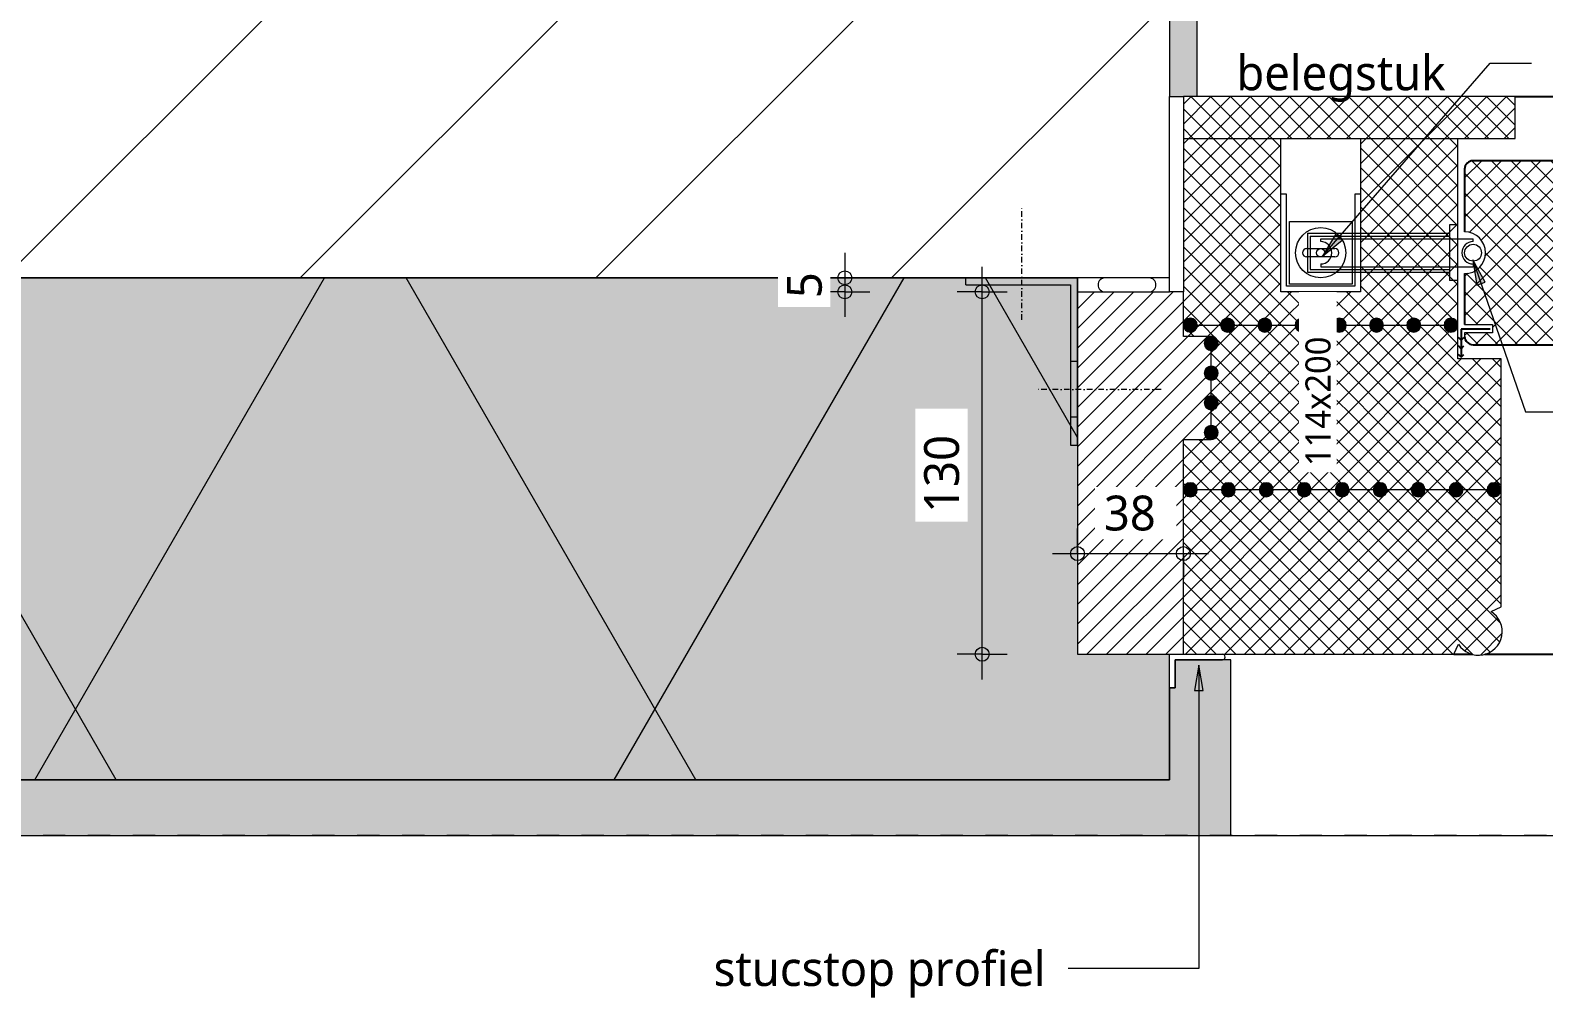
# Model space of a CAD drawing. Header units: millimetres. Extents: x -435 to 27166, y -19117 to 26500.
# Drawn here: x 2734 to 3277, y 3315 to 3662 of the extents above; entities that cross this region are included whole.
import ezdxf

# ---------------------------------------------------------------- set-up
doc = ezdxf.new("R2010")
doc.units = ezdxf.units.MM
doc.linetypes.add('MV_stramien', pattern=[16, 8, -4, 0, -4])
doc.linetypes.add('Streep-stip _ detail', pattern=[4, 2, -1, 0, -1])
for name, color, linetype, lineweight in [('A-ANNO-DIMS', 211, 'Continuous', 13), ('A-ANNO-DIMS-5', 211, 'Continuous', 13), ('A-DETL', 90, 'Continuous', 13), ('A-DETL-GENF', 92, 'Continuous', 18), ('G-ANNO-TEXT', 231, 'Continuous', 13)]:
    doc.layers.add(name, color=color, linetype=linetype, lineweight=lineweight)
doc.styles.add('Segoe UI_2', font='segoeui.ttf', dxfattribs={"height": 9})
doc.styles.add('Segoe UI_3', font='segoeui.ttf', dxfattribs={"height": 12.5})
doc.dimstyles.new('2_5_mm', dxfattribs={"dimscale": 304.8, "dimtxt": 13.092049, "dimasz": 0.016404, "dimexe": 0.029528, "dimexo": 0.0625, "dimgap": 0.014764, "dimtad": 1, "dimdec": 0, "dimzin": 0, "dimdsep": 46, "dimtxsty": 'Segoe UI_3', "dimblk1": 'DOTBLANK', "dimblk2": 'DOTBLANK', "dimsah": 1, "dimcen": 0.09, "dimdle": 0.029528, "dimazin": 0, "dimtfac": 1, "dimtdec": 4, "dimtix": 1, "dimtmove": 0, "dimatfit": 3, "dimfxl": 0.029528, "dimfxlon": 1, "dimtvp": 1, "dimtfill": 1, "dimtolj": 1, "dimtzin": 0, "dimarcsym": 2})
pattern_1 = [(0, (0, 0), (20.32, 5.08), [1.676, -13.564, 1.676, -13.564, -81.28]), (0, (0, 0), (20.32, 5.08), [-30.48, 1.676, -28.804, 1.676, -13.564, -35.56]), (0, (0, 0), (20.32, 5.08), [-76.2, 1.676, -8.484, 1.676, -23.724]), (120, (7.62, 2.54), (-14.559409, 15.057636), [1.676, -13.564, 1.676, -13.564, -81.28]), (120, (7.62, 2.54), (-14.559409, 15.057636), [-30.48, 1.676, -28.804, 1.676, -13.564, -35.56]), (120, (7.62, 2.54), (-14.559409, 15.057636), [-76.2, 1.676, -8.484, 1.676, -23.724]), (240, (10.16, 12.7), (-5.760591, -20.137636), [1.676, -13.564, 1.676, -13.564, -81.28]), (240, (10.16, 12.7), (-5.760591, -20.137636), [-30.48, 1.676, -28.804, 1.676, -13.564, -35.56]), (240, (10.16, 12.7), (-5.760591, -20.137636), [-76.2, 1.676, -8.484, 1.676, -23.724])]
pattern_2 = [(45, (0, 0), (-3.535534, 3.535534), []), (135, (0, 0), (-3.535534, -3.535534), [])]

# ---------------------------------------------------------------- blocks, each defined once
blk = doc.blocks.new('42 isolatie - Type 1-3762598-Details Appartement')
at = {"layer": 'A-DETL-GENF'}
blk.add_hatch(color=256, dxfattribs=at).paths.add_polyline_path([(213.48, 180.8), (0.28, 180.8), (0.28, 135.78), (33.28, 135.78), (33.28, 0.8), (517.28, 0.8), (517.28, 135.78), (550.28, 135.78), (550.28, 180.8), (450.68, 180.8)])
at = {"layer": 'A-DETL-GENF', "lineweight": 13}
h = blk.add_hatch(dxfattribs=at)
h.set_pattern_fill('FP_43', color=256, style=0, pattern_type=2)
h.set_pattern_definition([(60, (-2126.39, 181.76), (-155.885, 90), []), (120, (-2126.39, 181.76), (-155.885, -90), [])])
h.paths.add_polyline_path([(213.48, 180.8), (0.28, 180.8), (0.28, 135.78), (33.28, 135.78), (33.28, 0.8), (517.28, 0.8), (517.28, 135.78), (550.28, 135.78), (550.28, 180.8), (450.68, 180.8)])
at = {"layer": 'A-DETL-GENF'}
for p, q in [((550.28, 180.8), (0.28, 180.8)), ((0.28, 180.8), (0.28, 147.78)), ((550.28, 147.78), (550.28, 180.8)), ((0.28, 147.78), (0.28, 135.78)), ((0.28, 147.78), (0.28, 135.78)), ((550.28, 135.78), (550.28, 147.78)), ((550.28, 135.78), (550.28, 147.78)), ((33.28, 0.8), (517.28, 0.8))]:
    blk.add_line(p, q, dxfattribs=at)
blk = doc.blocks.new('Repeating Detail - 00 g lijmbolletje s e-V21-Details Appartement')
at = {"layer": 'A-DETL-GENF'}
for points in [[(-106.77, -1.25), (-106.52, -0.65), (-106.44, 0), (-106.52, 0.65), (-106.77, 1.25), (-107.17, 1.77), (-107.69, 2.17), (-108.29, 2.41), (-108.94, 2.5), (-109.58, 2.41), (-110.19, 2.17), (-110.7, 1.77), (-111.1, 1.25), (-111.35, 0.65), (-111.44, 0), (-111.35, -0.65), (-111.1, -1.25), (-110.7, -1.77), (-110.19, -2.17), (-109.58, -2.41), (-108.94, -2.5), (-108.29, -2.41), (-107.69, -2.17), (-107.17, -1.77)], [(-93.15, -1.25), (-92.9, -0.65), (-92.82, 0), (-92.9, 0.65), (-93.15, 1.25), (-93.55, 1.77), (-94.07, 2.17), (-94.67, 2.41), (-95.32, 2.5), (-95.97, 2.41), (-96.57, 2.17), (-97.09, 1.77), (-97.48, 1.25), (-97.73, 0.65), (-97.82, 0), (-97.73, -0.65), (-97.48, -1.25), (-97.09, -1.77), (-96.57, -2.17), (-95.97, -2.41), (-95.32, -2.5), (-94.67, -2.41), (-94.07, -2.17), (-93.55, -1.77)], [(-79.54, -1.25), (-79.29, -0.65), (-79.2, 0), (-79.29, 0.65), (-79.54, 1.25), (-79.93, 1.77), (-80.45, 2.17), (-81.06, 2.41), (-81.7, 2.5), (-82.35, 2.41), (-82.95, 2.17), (-83.47, 1.77), (-83.87, 1.25), (-84.12, 0.65), (-84.2, 0), (-84.12, -0.65), (-83.87, -1.25), (-83.47, -1.77), (-82.95, -2.17), (-82.35, -2.41), (-81.7, -2.5), (-81.06, -2.41), (-80.45, -2.17), (-79.93, -1.77)], [(-65.92, -1.25), (-65.67, -0.65), (-65.59, 0), (-65.67, 0.65), (-65.92, 1.25), (-66.32, 1.77), (-66.84, 2.17), (-67.44, 2.41), (-68.09, 2.5), (-68.73, 2.41), (-69.34, 2.17), (-69.85, 1.77), (-70.25, 1.25), (-70.5, 0.65), (-70.59, 0), (-70.5, -0.65), (-70.25, -1.25), (-69.85, -1.77), (-69.34, -2.17), (-68.59, -2.43), (-68.09, -2.5), (-67.44, -2.41), (-66.84, -2.17), (-66.32, -1.77)], [(-52.3, -1.25), (-52.05, -0.65), (-51.97, 0), (-52.05, 0.65), (-52.3, 1.25), (-52.7, 1.77), (-53.22, 2.17), (-53.82, 2.41), (-54.47, 2.5), (-55.12, 2.41), (-55.72, 2.17), (-56.24, 1.77), (-56.63, 1.25), (-56.88, 0.65), (-56.97, 0), (-56.88, -0.65), (-56.63, -1.25), (-56.24, -1.77), (-55.72, -2.17), (-55.12, -2.41), (-54.47, -2.5), (-53.82, -2.41), (-53.22, -2.17), (-52.7, -1.77)], [(-38.69, -1.25), (-38.44, -0.65), (-38.35, 0), (-38.44, 0.65), (-38.69, 1.25), (-39.08, 1.77), (-39.6, 2.17), (-40.2, 2.41), (-40.85, 2.5), (-41.5, 2.41), (-42.1, 2.17), (-42.62, 1.77), (-43.02, 1.25), (-43.27, 0.65), (-43.35, 0), (-43.27, -0.65), (-43.02, -1.25), (-42.62, -1.77), (-42.1, -2.17), (-41.5, -2.41), (-40.85, -2.5), (-40.2, -2.41), (-39.6, -2.17), (-39.08, -1.77)], [(-25.07, -1.25), (-24.82, -0.65), (-24.73, 0), (-24.82, 0.65), (-25.07, 1.25), (-25.47, 1.77), (-25.98, 2.17), (-26.59, 2.41), (-27.23, 2.5), (-27.88, 2.41), (-28.48, 2.17), (-29, 1.77), (-29.4, 1.25), (-29.65, 0.65), (-29.73, 0), (-29.65, -0.65), (-29.4, -1.25), (-29, -1.77), (-28.48, -2.17), (-27.88, -2.41), (-27.23, -2.5), (-26.59, -2.41), (-25.98, -2.17), (-25.47, -1.77)], [(-11.45, -1.25), (-11.2, -0.65), (-11.12, 0), (-11.2, 0.65), (-11.45, 1.25), (-11.85, 1.77), (-12.37, 2.17), (-12.97, 2.41), (-13.62, 2.5), (-14.26, 2.41), (-14.87, 2.17), (-15.38, 1.77), (-15.78, 1.25), (-16.03, 0.65), (-16.12, 0), (-16.03, -0.65), (-15.78, -1.25), (-15.38, -1.77), (-14.87, -2.17), (-14.26, -2.41), (-13.62, -2.5), (-12.97, -2.41), (-12.37, -2.17), (-11.85, -1.77)], [(2.17, -1.25), (2.41, -0.65), (2.5, 0), (2.41, 0.65), (2.17, 1.25), (1.77, 1.77), (1.25, 2.17), (0.65, 2.41), (0, 2.5), (-0.65, 2.41), (-1.25, 2.17), (-1.77, 1.77), (-2.17, 1.25), (-2.41, 0.65), (-2.5, 0), (-2.41, -0.65), (-2.17, -1.25), (-1.77, -1.77), (-1.25, -2.17), (-0.65, -2.41), (0, -2.5), (0.65, -2.41), (1.25, -2.17), (1.77, -1.77)]]:
    blk.add_hatch(color=256, dxfattribs=at).paths.add_polyline_path(points)
for centre, start, end in [((-108.94, 0), 0, 180), ((-108.94, 0), 180, 360), ((-95.32, 0), 0, 180), ((-95.32, 0), 180, 360), ((-81.7, 0), 0, 180), ((-81.7, 0), 180, 360), ((-68.09, 0), 0, 180), ((-68.09, 0), 180, 360), ((-54.47, 0), 0, 180), ((-54.47, 0), 180, 360), ((-40.85, 0), 0, 180), ((-40.85, 0), 180, 360), ((-27.23, 0), 360, 180), ((-27.23, 0), 180, 360), ((-13.62, 0), 360, 180), ((-13.62, 0), 180, 360), ((0, 0), 360, 180), ((0, 0), 180, 360)]:
    blk.add_arc(centre, 2.5, start, end, dxfattribs=at)
blk = doc.blocks.new('Repeating Detail - 00 g lijmbolletje s e-V22-Details Appartement')
at = {"layer": 'A-DETL-GENF'}
for points in [[(-91.33, -1.25), (-91.09, -0.65), (-91, 0), (-91.09, 0.65), (-91.33, 1.25), (-91.73, 1.77), (-92.32, 2.19), (-92.85, 2.41), (-93.5, 2.5), (-94.15, 2.41), (-94.75, 2.17), (-95.27, 1.77), (-95.67, 1.25), (-95.91, 0.65), (-96, 0), (-95.91, -0.65), (-95.67, -1.25), (-95.27, -1.77), (-94.75, -2.17), (-94.15, -2.41), (-93.5, -2.5), (-92.85, -2.41), (-92.25, -2.17), (-91.73, -1.77)], [(-77.98, -1.25), (-77.73, -0.65), (-77.64, 0), (-77.73, 0.65), (-77.98, 1.25), (-78.38, 1.77), (-78.89, 2.17), (-79.5, 2.41), (-80.14, 2.5), (-80.79, 2.41), (-81.39, 2.17), (-81.91, 1.77), (-82.31, 1.25), (-82.56, 0.65), (-82.64, 0), (-82.56, -0.65), (-82.31, -1.25), (-81.91, -1.77), (-81.39, -2.17), (-80.79, -2.41), (-80.14, -2.5), (-79.5, -2.41), (-78.89, -2.17), (-78.38, -1.77)], [(-64.62, -1.25), (-64.37, -0.65), (-64.29, 0), (-64.37, 0.65), (-64.62, 1.25), (-65.02, 1.77), (-65.54, 2.17), (-66.14, 2.41), (-66.79, 2.5), (-67.43, 2.41), (-68.04, 2.17), (-68.55, 1.77), (-68.95, 1.25), (-69.2, 0.65), (-69.29, 0), (-69.2, -0.65), (-68.95, -1.25), (-68.55, -1.77), (-68.04, -2.17), (-67.43, -2.41), (-66.79, -2.5), (-66.14, -2.41), (-65.54, -2.17), (-65.02, -1.77)], [(-51.26, -1.25), (-51.01, -0.65), (-50.93, 0), (-51.01, 0.65), (-51.26, 1.25), (-51.66, 1.77), (-52.18, 2.17), (-52.78, 2.41), (-53.43, 2.5), (-54.08, 2.41), (-54.68, 2.17), (-55.2, 1.77), (-55.59, 1.25), (-55.84, 0.65), (-55.93, 0), (-55.84, -0.65), (-55.59, -1.25), (-55.2, -1.77), (-54.68, -2.17), (-54.08, -2.41), (-53.43, -2.5), (-52.78, -2.41), (-52.18, -2.17), (-51.66, -1.77)], [(-37.91, -1.25), (-37.66, -0.65), (-37.57, 0), (-37.66, 0.65), (-37.91, 1.25), (-38.3, 1.77), (-38.82, 2.17), (-39.42, 2.41), (-40.07, 2.5), (-40.72, 2.41), (-41.32, 2.17), (-41.84, 1.77), (-42.24, 1.25), (-42.49, 0.65), (-42.57, 0), (-42.49, -0.65), (-42.24, -1.25), (-41.84, -1.77), (-41.32, -2.17), (-40.72, -2.41), (-40.07, -2.5), (-39.42, -2.41), (-38.82, -2.17), (-38.3, -1.77)], [(-24.55, -1.25), (-24.3, -0.65), (-24.21, 0), (-24.3, 0.65), (-24.55, 1.25), (-24.95, 1.77), (-25.46, 2.17), (-26.07, 2.41), (-26.71, 2.5), (-27.36, 2.41), (-27.96, 2.17), (-28.48, 1.77), (-28.88, 1.25), (-29.13, 0.65), (-29.21, 0), (-29.13, -0.65), (-28.88, -1.25), (-28.48, -1.77), (-27.96, -2.17), (-27.36, -2.41), (-26.71, -2.5), (-26.07, -2.41), (-25.46, -2.17), (-24.95, -1.77)], [(-11.19, -1.25), (-10.94, -0.65), (-10.86, 0), (-10.94, 0.65), (-11.19, 1.25), (-11.59, 1.77), (-12.11, 2.17), (-12.71, 2.41), (-13.36, 2.5), (-14, 2.41), (-14.61, 2.17), (-15.12, 1.77), (-15.52, 1.25), (-15.77, 0.65), (-15.86, 0), (-15.77, -0.65), (-15.52, -1.25), (-15.12, -1.77), (-14.61, -2.17), (-14, -2.41), (-13.36, -2.5), (-12.71, -2.41), (-12.11, -2.17), (-11.59, -1.77)], [(2.17, -1.25), (2.41, -0.65), (2.5, 0), (2.41, 0.65), (2.17, 1.25), (1.77, 1.77), (1.25, 2.17), (0.65, 2.41), (0, 2.5), (-0.65, 2.41), (-1.25, 2.17), (-1.77, 1.77), (-2.17, 1.25), (-2.41, 0.65), (-2.5, 0), (-2.41, -0.65), (-2.17, -1.25), (-1.77, -1.77), (-1.25, -2.17), (-0.65, -2.41), (0, -2.5), (0.65, -2.41), (1.25, -2.17), (1.77, -1.77)]]:
    blk.add_hatch(color=256, dxfattribs=at).paths.add_polyline_path(points)
for centre, start, end in [((-93.5, 0), 0, 180), ((-80.14, 0), 0, 180), ((-66.79, 0), 0, 180), ((-53.43, 0), 0, 180), ((-40.07, 0), 0, 180), ((-26.71, 0), 360, 180), ((-13.36, 0), 360, 180), ((0, 0), 360, 180), ((0, 0), 180, 360), ((-93.5, 0), 180, 360), ((-80.14, 0), 180, 360), ((-66.79, 0), 180, 360), ((-53.43, 0), 180, 360), ((-40.07, 0), 180, 360), ((-26.71, 0), 180, 360), ((-13.36, 0), 180, 360)]:
    blk.add_arc(centre, 2.5, start, end, dxfattribs=at)
blk = doc.blocks.new('Repeating Detail - 00 g lijmbolletje s e-V23-Details Appartement')
at = {"layer": 'A-DETL-GENF'}
for points in [[(-30.75, 2.17), (-31.35, 2.41), (-32, 2.5), (-32.65, 2.41), (-33.25, 2.17), (-33.77, 1.77), (-34.17, 1.25), (-34.41, 0.65), (-34.5, 0), (-34.41, -0.65), (-34.17, -1.25), (-33.77, -1.77), (-33.25, -2.17), (-32.65, -2.41), (-32, -2.5), (-31.35, -2.41), (-30.75, -2.17), (-30.23, -1.77), (-29.83, -1.25), (-29.59, -0.65), (-29.5, 0), (-29.59, 0.65), (-29.83, 1.25), (-30.23, 1.77)], [(-20.08, 2.17), (-20.69, 2.41), (-21.33, 2.5), (-21.98, 2.41), (-22.58, 2.17), (-23.1, 1.77), (-23.5, 1.25), (-23.75, 0.65), (-23.83, 0), (-23.75, -0.65), (-23.5, -1.25), (-23.1, -1.77), (-22.58, -2.17), (-21.98, -2.41), (-21.33, -2.5), (-20.69, -2.41), (-20.08, -2.17), (-19.57, -1.77), (-19.17, -1.25), (-18.92, -0.65), (-18.83, 0), (-18.92, 0.65), (-19.17, 1.25), (-19.57, 1.77)], [(-9.42, 2.17), (-10.02, 2.41), (-10.67, 2.5), (-11.31, 2.41), (-11.92, 2.17), (-12.43, 1.77), (-12.83, 1.25), (-13.08, 0.65), (-13.17, 0), (-13.08, -0.65), (-12.83, -1.25), (-12.43, -1.77), (-11.92, -2.17), (-11.31, -2.41), (-10.67, -2.5), (-10.02, -2.41), (-9.42, -2.17), (-8.9, -1.77), (-8.5, -1.25), (-8.25, -0.65), (-8.17, 0), (-8.25, 0.65), (-8.5, 1.25), (-8.9, 1.77)], [(1.25, 2.17), (0.65, 2.41), (0, 2.5), (-0.65, 2.41), (-1.25, 2.17), (-1.77, 1.77), (-2.17, 1.25), (-2.41, 0.65), (-2.5, 0), (-2.41, -0.65), (-2.17, -1.25), (-1.77, -1.77), (-1.25, -2.17), (-0.65, -2.41), (0, -2.5), (0.65, -2.41), (1.25, -2.17), (1.77, -1.77), (2.17, -1.25), (2.41, -0.65), (2.5, 0), (2.41, 0.65), (2.17, 1.25), (1.77, 1.77)]]:
    blk.add_hatch(color=256, dxfattribs=at).paths.add_polyline_path(points)
for centre, start, end in [((-32, 0), 360, 180), ((-21.33, 0), 360, 180), ((-10.67, 0), 360, 180), ((0, 0), 360, 180), ((0, 0), 180, 360), ((-32, 0), 180, 360), ((-21.33, 0), 180, 360), ((-10.67, 0), 180, 360)]:
    blk.add_arc(centre, 2.5, start, end, dxfattribs=at)
blk = doc.blocks.new('30_L-anker - 60x40-3126459-Details Appartement')
at = {"layer": 'A-DETL-GENF'}
for p, q in [((2.5, 60), (0, 60)), ((0, 60), (0, 0)), ((2.5, 2.5), (2.5, 60)), ((0, 50), (2.5, 50)), ((0, 30), (2.5, 30)), ((40, 0), (0, 0)), ((40, 2.5), (2.5, 2.5)), ((40, 2.5), (40, 0))]:
    blk.add_line(p, q, dxfattribs=at)
at = {"layer": 'A-DETL-GENF', "linetype": 'Streep-stip _ detail', "lineweight": 13}
for p, q in [((-30, 40), (15, 40)), ((20, 15), (20, -25))]:
    blk.add_line(p, q, dxfattribs=at)
blk = doc.blocks.new('DIMBLOCK234-Details Appartement')
at = {"layer": 'A-ANNO-DIMS-5'}
for p, q in [((3075.25, 3429.1), (3075.25, 3577.08)), ((3075.25, 3568.08), (3066.25, 3568.08)), ((3075.25, 3568.08), (3084.25, 3568.08)), ((3075.25, 3438.1), (3066.25, 3438.1)), ((3075.25, 3438.1), (3084.25, 3438.1))]:
    blk.add_line(p, q, dxfattribs=at)
for centre in [(3075.25, 3568.08), (3075.25, 3438.1)]:
    blk.add_circle(centre, 2.5, dxfattribs=at)
at = {"layer": 'A-ANNO-DIMS-5', "color": 0, "insert": (3054.44, 3488.81), "char_height": 12.5, "width": 34.2774, "attachment_point": 1, "rotation": 90, "line_spacing_factor": 1.142579, "style": 'Segoe UI_3', "bg_fill": 3, "box_fill_scale": 1.25, "bg_fill_color": 9, "bg_fill_true_color": 13158600, "bg_fill_transparency": 0}
blk.add_mtext('130', dxfattribs=at)
blk = doc.blocks.new('_DotBlank')
at = {"color": 0, "linetype": 'ByBlock', "lineweight": -2}
blk.add_line((-0.5, 0), (-1, 0), dxfattribs=at)
blk.add_circle((0, 0), 0.5, dxfattribs=at)
blk = doc.blocks.new('DIMBLOCK235-Details Appartement')
at = {"layer": 'A-ANNO-DIMS-5'}
for p, q in [((3109.43, 3474.19), (3109.43, 3483.19)), ((3147.43, 3474.19), (3147.43, 3483.19)), ((3100.43, 3474.19), (3156.43, 3474.19)), ((3109.43, 3474.19), (3109.43, 3465.19)), ((3147.43, 3474.19), (3147.43, 3465.19))]:
    blk.add_line(p, q, dxfattribs=at)
for centre in [(3109.43, 3474.19), (3147.43, 3474.19)]:
    blk.add_circle(centre, 2.5, dxfattribs=at)
at = {"layer": 'A-ANNO-DIMS-5', "color": 0, "insert": (3118.91, 3495), "char_height": 12.5, "width": 22.8516, "attachment_point": 1, "line_spacing_factor": 1.142579, "style": 'Segoe UI_3', "bg_fill": 3, "box_fill_scale": 1.25, "bg_fill_color": 9, "bg_fill_true_color": 13158600, "bg_fill_transparency": 0}
blk.add_mtext('38', dxfattribs=at)
blk = doc.blocks.new('DIMBLOCK241-Details Appartement')
at = {"layer": 'A-ANNO-DIMS-5'}
for p, q in [((3025.99, 3582.08), (3025.99, 3559.08)), ((3025.99, 3573.08), (3016.99, 3573.08)), ((3025.99, 3573.08), (3034.99, 3573.08)), ((3025.99, 3568.08), (3016.99, 3568.08)), ((3025.99, 3568.08), (3034.99, 3568.08))]:
    blk.add_line(p, q, dxfattribs=at)
for centre in [(3025.99, 3573.08), (3025.99, 3568.08)]:
    blk.add_circle(centre, 2.5, dxfattribs=at)
at = {"layer": 'A-ANNO-DIMS-5', "color": 0, "insert": (3005.19, 3565.82), "char_height": 12.5, "width": 11.4258, "attachment_point": 1, "rotation": 90, "line_spacing_factor": 1.142579, "style": 'Segoe UI_3', "bg_fill": 3, "box_fill_scale": 1.25, "bg_fill_color": 9, "bg_fill_true_color": 13158600, "bg_fill_transparency": 0}
blk.add_mtext('5', dxfattribs=at)

msp = doc.modelspace()

# ---------------------------------------------------------------- hatches: boundary and pattern name
at = {"layer": 'A-DETL-GENF', "lineweight": 13}
h = msp.add_hatch(dxfattribs=at)
h.set_pattern_fill('FP_17', color=254, style=0, pattern_type=2)
h.set_pattern_definition(pattern_1)
h.paths.add_polyline_path([(3142.43, 3638.1), (3152.43, 3638.1), (3152.43, 3703.08), (2752.43, 3703.08), (2752.43, 4069.21), (2742.43, 4069.21), (2742.43, 3693.08), (3142.43, 3693.08)])
h = msp.add_hatch(dxfattribs=at)
h.set_pattern_fill('FP_9', color=57, style=0, pattern_type=2)
h.set_pattern_definition([(45, (0, 0), (-53.033, 53.033), [])])
h.paths.add_polyline_path([(3109.43, 3573.08), (3142.43, 3573.08), (3142.43, 3693.08), (2592.43, 3693.08), (2592.43, 3573.08), (3047.83, 3573.08)])
h = msp.add_hatch(dxfattribs=at)
h.set_pattern_fill('FP_20', color=250, style=0, pattern_type=2)
h.set_pattern_definition(pattern_2)
h.paths.add_polyline_path([(3147.43, 3623.1), (3266.43, 3623.1), (3266.43, 3638.1), (3147.43, 3638.1)])
h = msp.add_hatch(dxfattribs=at)
h.set_pattern_fill('FP_20', color=250, style=0, pattern_type=2)
h.set_pattern_definition(pattern_2)
h.paths.add_polyline_path([(3227.58, 3556.1), (3227.66, 3556.75), (3227.91, 3557.35), (3228.31, 3557.87), (3228.83, 3558.26), (3229.43, 3558.51), (3230.08, 3558.6), (3230.72, 3558.51), (3231.33, 3558.26), (3231.84, 3557.87), (3232.24, 3557.35), (3232.49, 3556.75), (3232.58, 3556.1), (3240.93, 3556.1), (3241.02, 3556.75), (3241.27, 3557.35), (3241.67, 3557.87), (3242.18, 3558.26), (3242.79, 3558.51), (3243.43, 3558.6), (3244.08, 3558.51), (3244.68, 3558.26), (3245.2, 3557.87), (3245.6, 3557.35), (3245.85, 3556.75), (3245.93, 3556.54), (3245.93, 3623.1), (3210.93, 3623.1), (3210.93, 3568.1), (3182.43, 3568.1), (3182.43, 3623.1), (3147.43, 3623.1), (3147.43, 3556.1), (3147.52, 3556.75), (3147.77, 3557.35), (3148.17, 3557.87), (3148.68, 3558.26), (3149.29, 3558.51), (3149.93, 3558.6), (3150.58, 3558.51), (3151.18, 3558.26), (3151.7, 3557.87), (3152.1, 3557.35), (3152.35, 3556.75), (3152.43, 3556.1), (3160.79, 3556.1), (3160.88, 3556.75), (3161.13, 3557.35), (3161.52, 3557.87), (3162.04, 3558.26), (3162.64, 3558.51), (3163.29, 3558.6), (3163.94, 3558.51), (3164.54, 3558.26), (3165.06, 3557.87), (3165.46, 3557.35), (3165.71, 3556.75), (3165.79, 3556.1), (3174.15, 3556.1), (3174.23, 3556.75), (3174.48, 3557.35), (3174.88, 3557.87), (3175.4, 3558.26), (3176, 3558.51), (3176.65, 3558.6), (3177.3, 3558.51), (3177.9, 3558.26), (3178.42, 3557.87), (3178.81, 3557.35), (3179.06, 3556.75), (3179.15, 3556.1), (3187.51, 3556.1), (3187.59, 3556.75), (3187.84, 3557.35), (3188.24, 3557.87), (3188.76, 3558.26), (3189.36, 3558.51), (3190.01, 3558.6), (3190.65, 3558.51), (3191.26, 3558.26), (3191.77, 3557.87), (3192.17, 3557.35), (3192.42, 3556.75), (3192.51, 3556.1), (3200.86, 3556.1), (3200.95, 3556.75), (3201.2, 3557.35), (3201.6, 3557.87), (3202.11, 3558.26), (3202.72, 3558.51), (3203.36, 3558.6), (3204.01, 3558.51), (3204.61, 3558.26), (3205.13, 3557.87), (3205.53, 3557.35), (3205.78, 3556.75), (3205.86, 3556.1), (3214.22, 3556.1), (3214.31, 3556.75), (3214.55, 3557.35), (3214.95, 3557.87), (3215.47, 3558.26), (3216.07, 3558.51), (3216.72, 3558.6), (3217.37, 3558.51), (3217.97, 3558.26), (3218.49, 3557.87), (3218.88, 3557.35), (3219.13, 3556.75), (3219.22, 3556.1)])
h = msp.add_hatch(dxfattribs=at)
h.set_pattern_fill('FP_20', color=250, style=0, pattern_type=2)
h.set_pattern_definition(pattern_2)
h.paths.add_polyline_path([(3326.81, 3549.1), (3327.93, 3549.23), (3328.99, 3549.6), (3329.94, 3550.2), (3330.73, 3551), (3331.33, 3551.95), (3331.69, 3553.02), (3333.34, 3560.65), (3333.27, 3561.03), (3333.12, 3561.38), (3332.88, 3561.68), (3332.57, 3561.91), (3332.22, 3562.05), (3331.84, 3562.1), (3316.71, 3562.1), (3316.7, 3612.14), (3316.6, 3612.88), (3316.31, 3613.6), (3315.83, 3614.22), (3315.21, 3614.7), (3314.48, 3615), (3313.71, 3615.1), (3251.33, 3615.1), (3250.56, 3615), (3249.83, 3614.7), (3249.21, 3614.22), (3248.74, 3613.6), (3248.44, 3612.88), (3248.33, 3612.1), (3248.33, 3589.6), (3250.28, 3589.34), (3252.08, 3588.59), (3253.64, 3587.4), (3254.83, 3585.85), (3255.58, 3584.04), (3255.83, 3582.1), (3255.58, 3580.16), (3254.83, 3578.35), (3253.64, 3576.8), (3252.08, 3575.6), (3250.28, 3574.85), (3248.33, 3574.6), (3248.33, 3556.37), (3258.33, 3556.37), (3258.33, 3553.37), (3248.33, 3553.37), (3248.33, 3552.1), (3248.44, 3551.32), (3248.74, 3550.6), (3249.21, 3549.98), (3249.83, 3549.5), (3250.56, 3549.2), (3251.33, 3549.1), (3285.02, 3549.1)])
h = msp.add_hatch(dxfattribs=at)
h.set_pattern_fill('FP_33', color=250, style=0, pattern_type=2)
h.set_pattern_definition([(45, (0, 0), (-3.535534, 3.535534), [])])
h.paths.add_polyline_path([(3109.43, 3438.1), (3147.43, 3438.1), (3147.43, 3515.1), (3157.43, 3515.1), (3156.79, 3515.18), (3156.18, 3515.43), (3155.67, 3515.83), (3155.27, 3516.35), (3155.02, 3516.95), (3154.93, 3517.6), (3155.02, 3518.25), (3155.27, 3518.85), (3155.67, 3519.37), (3156.18, 3519.76), (3156.79, 3520.01), (3157.43, 3520.1), (3157.43, 3525.77), (3156.79, 3525.85), (3156.18, 3526.1), (3155.67, 3526.5), (3155.27, 3527.02), (3155.02, 3527.62), (3154.93, 3528.27), (3155.02, 3528.91), (3155.27, 3529.52), (3155.67, 3530.03), (3156.18, 3530.43), (3156.79, 3530.68), (3157.43, 3530.77), (3157.43, 3536.43), (3156.79, 3536.52), (3156.04, 3536.88), (3155.67, 3537.16), (3155.27, 3537.68), (3155.02, 3538.29), (3154.93, 3538.93), (3155.02, 3539.58), (3155.27, 3540.18), (3155.67, 3540.7), (3156.18, 3541.1), (3156.79, 3541.35), (3157.43, 3541.43), (3157.43, 3547.1), (3156.79, 3547.18), (3156.18, 3547.43), (3155.67, 3547.83), (3155.27, 3548.35), (3155.02, 3548.95), (3154.93, 3549.6), (3155.02, 3550.25), (3155.27, 3550.85), (3155.67, 3551.37), (3156.18, 3551.76), (3156.79, 3552.01), (3157.43, 3552.1), (3147.43, 3552.1), (3147.43, 3568.08), (3109.43, 3568.08), (3109.43, 3536.88)])
h = msp.add_hatch(dxfattribs=at)
h.set_pattern_fill('FP_20', color=250, style=0, pattern_type=2)
h.set_pattern_definition(pattern_2)
h.paths.add_polyline_path([(3147.43, 3497.1), (3147.52, 3497.75), (3147.77, 3498.35), (3148.17, 3498.87), (3148.68, 3499.26), (3149.29, 3499.51), (3149.93, 3499.6), (3150.58, 3499.51), (3151.18, 3499.26), (3151.7, 3498.87), (3152.1, 3498.35), (3152.35, 3497.75), (3152.43, 3497.1), (3161.05, 3497.1), (3161.14, 3497.75), (3161.39, 3498.35), (3161.78, 3498.87), (3162.3, 3499.26), (3162.9, 3499.51), (3163.55, 3499.6), (3164.2, 3499.51), (3164.8, 3499.26), (3165.32, 3498.87), (3165.72, 3498.35), (3165.97, 3497.75), (3166.05, 3497.1), (3174.67, 3497.1), (3174.75, 3497.75), (3175, 3498.35), (3175.4, 3498.87), (3175.92, 3499.26), (3176.52, 3499.51), (3177.17, 3499.6), (3177.82, 3499.51), (3178.42, 3499.26), (3178.94, 3498.87), (3179.33, 3498.35), (3179.58, 3497.75), (3179.67, 3497.1), (3188.29, 3497.1), (3188.37, 3497.75), (3188.62, 3498.35), (3189.02, 3498.87), (3189.54, 3499.26), (3190.14, 3499.51), (3190.79, 3499.6), (3191.43, 3499.51), (3192.04, 3499.26), (3192.55, 3498.87), (3192.95, 3498.35), (3193.2, 3497.75), (3193.29, 3497.1), (3201.9, 3497.1), (3201.99, 3497.75), (3202.24, 3498.35), (3202.63, 3498.87), (3203.15, 3499.26), (3203.76, 3499.51), (3204.4, 3499.6), (3205.05, 3499.51), (3205.65, 3499.26), (3206.17, 3498.87), (3206.57, 3498.35), (3206.82, 3497.75), (3206.9, 3497.1), (3215.52, 3497.1), (3215.6, 3497.75), (3215.85, 3498.35), (3216.25, 3498.87), (3216.77, 3499.26), (3217.37, 3499.51), (3218.02, 3499.6), (3218.67, 3499.51), (3219.27, 3499.26), (3219.79, 3498.87), (3220.18, 3498.35), (3220.43, 3497.75), (3220.52, 3497.1), (3229.14, 3497.1), (3229.22, 3497.75), (3229.47, 3498.35), (3229.87, 3498.87), (3230.39, 3499.26), (3230.99, 3499.51), (3231.64, 3499.6), (3232.28, 3499.51), (3232.89, 3499.26), (3233.4, 3498.87), (3233.8, 3498.35), (3234.05, 3497.75), (3234.14, 3497.1), (3242.75, 3497.1), (3242.84, 3497.75), (3243.09, 3498.35), (3243.49, 3498.87), (3244, 3499.26), (3244.61, 3499.51), (3245.25, 3499.6), (3245.9, 3499.51), (3246.5, 3499.26), (3247.02, 3498.87), (3247.42, 3498.35), (3247.67, 3497.75), (3247.75, 3497.1), (3256.37, 3497.1), (3256.53, 3497.94), (3256.71, 3498.35), (3257.1, 3498.87), (3257.81, 3499.34), (3258.22, 3499.51), (3258.87, 3499.6), (3259.52, 3499.51), (3260.12, 3499.26), (3260.64, 3498.87), (3261.04, 3498.35), (3261.29, 3497.75), (3261.37, 3497.54), (3261.37, 3544.1), (3245.93, 3544.1), (3245.93, 3556.1), (3245.85, 3555.45), (3245.6, 3554.85), (3245.2, 3554.33), (3244.68, 3553.93), (3244.08, 3553.68), (3243.43, 3553.6), (3242.79, 3553.68), (3242.18, 3553.93), (3241.67, 3554.33), (3241.27, 3554.85), (3241.02, 3555.45), (3240.93, 3556.1), (3232.58, 3556.1), (3232.49, 3555.45), (3232.24, 3554.85), (3231.84, 3554.33), (3231.33, 3553.93), (3230.72, 3553.68), (3230.08, 3553.6), (3229.43, 3553.68), (3228.83, 3553.93), (3228.31, 3554.33), (3227.91, 3554.85), (3227.66, 3555.45), (3227.58, 3556.1), (3219.22, 3556.1), (3219.13, 3555.45), (3218.88, 3554.85), (3218.49, 3554.33), (3217.97, 3553.93), (3217.37, 3553.68), (3216.72, 3553.6), (3216.07, 3553.68), (3215.47, 3553.93), (3214.95, 3554.33), (3214.55, 3554.85), (3214.31, 3555.45), (3214.22, 3556.1), (3205.86, 3556.1), (3205.78, 3555.45), (3205.53, 3554.85), (3205.02, 3554.25), (3204.61, 3553.93), (3204.01, 3553.68), (3203.36, 3553.6), (3202.72, 3553.68), (3202.11, 3553.93), (3201.6, 3554.33), (3201.2, 3554.85), (3200.95, 3555.45), (3200.86, 3556.1), (3192.51, 3556.1), (3192.42, 3555.45), (3192.17, 3554.85), (3191.77, 3554.33), (3191.26, 3553.93), (3190.65, 3553.68), (3190.01, 3553.6), (3189.36, 3553.68), (3188.76, 3553.93), (3188.24, 3554.33), (3187.84, 3554.85), (3187.59, 3555.45), (3187.51, 3556.1), (3179.15, 3556.1), (3179.06, 3555.45), (3178.81, 3554.85), (3178.42, 3554.33), (3177.9, 3553.93), (3177.3, 3553.68), (3176.65, 3553.6), (3176, 3553.68), (3175.4, 3553.93), (3174.88, 3554.33), (3174.48, 3554.85), (3174.23, 3555.45), (3174.15, 3556.1), (3165.79, 3556.1), (3165.71, 3555.45), (3165.46, 3554.85), (3165.06, 3554.33), (3164.54, 3553.93), (3163.94, 3553.68), (3163.29, 3553.6), (3162.64, 3553.68), (3162.04, 3553.93), (3161.52, 3554.33), (3161.13, 3554.85), (3160.88, 3555.45), (3160.79, 3556.1), (3152.43, 3556.1), (3152.35, 3555.45), (3152.1, 3554.85), (3151.7, 3554.33), (3151.18, 3553.93), (3150.58, 3553.68), (3149.93, 3553.6), (3149.29, 3553.68), (3148.68, 3553.93), (3148.17, 3554.33), (3147.77, 3554.85), (3147.52, 3555.45), (3147.43, 3556.1), (3147.43, 3552.1), (3157.43, 3552.1), (3158.08, 3552.01), (3158.68, 3551.76), (3159.2, 3551.37), (3159.6, 3550.85), (3159.85, 3550.25), (3159.93, 3549.6), (3159.85, 3548.95), (3159.6, 3548.35), (3159.2, 3547.83), (3158.68, 3547.43), (3158.08, 3547.18), (3157.43, 3547.1), (3157.43, 3541.43), (3158.08, 3541.35), (3158.68, 3541.1), (3159.2, 3540.7), (3159.6, 3540.18), (3159.85, 3539.58), (3159.93, 3538.93), (3159.85, 3538.29), (3159.6, 3537.68), (3159.2, 3537.16), (3158.68, 3536.77), (3158.08, 3536.52), (3157.43, 3536.43), (3157.43, 3530.77), (3158.08, 3530.68), (3158.68, 3530.43), (3159.2, 3530.03), (3159.6, 3529.52), (3159.85, 3528.91), (3159.93, 3528.27), (3159.85, 3527.62), (3159.6, 3527.02), (3159.2, 3526.5), (3158.68, 3526.1), (3158.08, 3525.85), (3157.43, 3525.77), (3157.43, 3520.1), (3158.08, 3520.01), (3158.68, 3519.76), (3159.2, 3519.37), (3159.6, 3518.85), (3159.85, 3518.25), (3159.93, 3517.6), (3159.85, 3516.95), (3159.6, 3516.35), (3159.2, 3515.83), (3158.68, 3515.43), (3158.08, 3515.18), (3157.43, 3515.1), (3147.43, 3515.1), (3147.43, 3497.54)])
h = msp.add_hatch(dxfattribs=at)
h.set_pattern_fill('FP_20', color=250, style=0, pattern_type=2)
h.set_pattern_definition(pattern_2)
h.paths.add_polyline_path([(3253.44, 3437.75), (3255.59, 3438.06), (3257.58, 3438.91), (3259.3, 3440.23), (3260.62, 3441.95), (3261.47, 3443.95), (3261.78, 3446.09), (3261.54, 3448.25), (3260.75, 3450.27), (3259.48, 3452.03), (3257.81, 3453.41), (3261.43, 3455.1), (3261.43, 3497.1), (3261.37, 3497.1), (3261.29, 3496.45), (3261.04, 3495.85), (3260.64, 3495.33), (3260.12, 3494.93), (3259.52, 3494.68), (3258.87, 3494.6), (3258.22, 3494.68), (3257.62, 3494.93), (3257.1, 3495.33), (3256.71, 3495.85), (3256.46, 3496.45), (3256.37, 3497.1), (3247.75, 3497.1), (3247.67, 3496.45), (3247.42, 3495.85), (3247.02, 3495.33), (3246.5, 3494.93), (3245.9, 3494.68), (3245.25, 3494.6), (3244.61, 3494.68), (3244, 3494.93), (3243.49, 3495.33), (3243.09, 3495.85), (3242.84, 3496.45), (3242.75, 3497.1), (3234.14, 3497.1), (3234.05, 3496.45), (3233.8, 3495.85), (3233.4, 3495.33), (3232.89, 3494.93), (3232.28, 3494.68), (3231.64, 3494.6), (3230.99, 3494.68), (3230.39, 3494.93), (3229.87, 3495.33), (3229.47, 3495.85), (3229.22, 3496.45), (3229.14, 3497.1), (3220.52, 3497.1), (3220.43, 3496.45), (3220.18, 3495.85), (3219.79, 3495.33), (3219.27, 3494.93), (3218.67, 3494.68), (3218.02, 3494.6), (3217.37, 3494.68), (3216.77, 3494.93), (3216.25, 3495.33), (3215.85, 3495.85), (3215.6, 3496.45), (3215.52, 3497.1), (3206.9, 3497.1), (3206.82, 3496.45), (3206.57, 3495.85), (3206.17, 3495.33), (3205.65, 3494.93), (3205.05, 3494.68), (3204.4, 3494.6), (3203.76, 3494.68), (3203.15, 3494.93), (3202.63, 3495.33), (3202.24, 3495.85), (3201.99, 3496.45), (3201.9, 3497.1), (3193.29, 3497.1), (3193.2, 3496.45), (3192.95, 3495.85), (3192.55, 3495.33), (3192.04, 3494.93), (3191.43, 3494.68), (3190.79, 3494.6), (3190.14, 3494.68), (3189.54, 3494.93), (3189.02, 3495.33), (3188.62, 3495.85), (3188.37, 3496.45), (3188.29, 3497.1), (3179.67, 3497.1), (3179.58, 3496.45), (3179.33, 3495.85), (3178.94, 3495.33), (3178.42, 3494.93), (3177.82, 3494.68), (3177.17, 3494.6), (3176.52, 3494.68), (3175.92, 3494.93), (3175.4, 3495.33), (3175, 3495.85), (3174.75, 3496.45), (3174.67, 3497.1), (3166.05, 3497.1), (3165.97, 3496.45), (3165.72, 3495.85), (3165.32, 3495.33), (3164.8, 3494.93), (3164.2, 3494.68), (3163.55, 3494.6), (3162.9, 3494.68), (3162.3, 3494.93), (3161.78, 3495.33), (3161.39, 3495.85), (3161.14, 3496.45), (3161.05, 3497.1), (3152.43, 3497.1), (3152.35, 3496.45), (3152.1, 3495.85), (3151.7, 3495.33), (3151.18, 3494.93), (3150.58, 3494.68), (3149.93, 3494.6), (3149.29, 3494.68), (3148.68, 3494.93), (3148.17, 3495.33), (3147.77, 3495.85), (3147.52, 3496.45), (3147.43, 3497.1), (3147.43, 3438.1), (3244.43, 3438.1), (3246.12, 3441.72), (3247.5, 3440.05), (3249.26, 3438.78), (3251.28, 3438)])
h = msp.add_hatch(dxfattribs=at)
h.set_pattern_fill('FP_17', color=254, style=0, pattern_type=2)
h.set_pattern_definition(pattern_1)
h.paths.add_polyline_path([(3164.51, 3373.08), (3164.51, 3436.1), (3144.43, 3436.1), (3144.43, 3426.1), (3142.43, 3426.1), (3142.43, 3393.08), (2592.43, 3393.08), (2592.43, 3426.1), (2590.43, 3426.1), (2590.43, 3436.1), (2570.43, 3436.1), (2570.43, 3373.08), (3047.83, 3373.08)])
at = {"layer": 'G-ANNO-TEXT'}
for points in [[(3197.29, 3580.82), (3204.4, 3586.57), (3202, 3588.65)], [(3251.21, 3579.51), (3252.67, 3570.49), (3255.67, 3571.53)], [(3152.98, 3434.14), (3151.39, 3425.14), (3154.56, 3425.14)]]:
    msp.add_hatch(color=7, dxfattribs=at).paths.add_polyline_path(points)

# ---------------------------------------------------------------- linework, layer by layer
at = {"layer": 'A-DETL', "lineweight": 18}
for p, q in [((3152.43, 3638.1), (3152.43, 3703.08)), ((3142.43, 3693.08), (3142.43, 3638.1)), ((3142.43, 3573.08), (3142.43, 3638.1)), ((3142.43, 3638.1), (3147.43, 3638.1)), ((3266.43, 3638.1), (3147.43, 3638.1)), ((3147.43, 3638.1), (3147.43, 3623.1)), ((3266.43, 3623.1), (3266.43, 3638.1)), ((3147.43, 3623.1), (3147.43, 3568.08)), ((3147.43, 3623.1), (3266.43, 3623.1)), ((3182.43, 3568.1), (3182.43, 3623.1)), ((3210.93, 3623.1), (3210.93, 3568.1)), ((3245.93, 3556.1), (3245.93, 3623.1)), ((2625.43, 3573.08), (3109.43, 3573.08)), ((3109.43, 3573.08), (3109.43, 3568.08)), ((3142.43, 3573.08), (3109.43, 3573.08)), ((3142.43, 3568.08), (3142.43, 3573.08)), ((3109.43, 3568.08), (3109.43, 3438.1)), ((3109.43, 3568.08), (3142.43, 3568.08)), ((3147.43, 3568.08), (3142.43, 3568.08)), ((3147.43, 3552.1), (3147.43, 3568.08)), ((3210.93, 3568.1), (3182.43, 3568.1)), ((3152.43, 3556.1), (3160.79, 3556.1)), ((3165.79, 3556.1), (3174.15, 3556.1)), ((3179.15, 3556.1), (3187.51, 3556.1)), ((3192.51, 3556.1), (3200.86, 3556.1)), ((3205.86, 3556.1), (3214.22, 3556.1)), ((3219.22, 3556.1), (3227.58, 3556.1)), ((3232.58, 3556.1), (3240.93, 3556.1)), ((3245.93, 3544.1), (3245.93, 3556.1)), ((3248.33, 3556.37), (3258.33, 3556.37)), ((3258.33, 3556.37), (3258.33, 3553.37)), ((3157.43, 3552.1), (3147.43, 3552.1)), ((3258.33, 3553.37), (3248.33, 3553.37)), ((3248.33, 3553.37), (3248.33, 3552.1)), ((3157.43, 3541.43), (3157.43, 3547.1)), ((3261.37, 3544.1), (3245.93, 3544.1)), ((3261.37, 3497.1), (3261.37, 3544.1)), ((3157.43, 3530.77), (3157.43, 3536.43)), ((3157.43, 3520.1), (3157.43, 3525.77)), ((3147.43, 3438.1), (3147.43, 3515.1)), ((3147.43, 3515.1), (3157.43, 3515.1)), ((3161.05, 3497.1), (3152.43, 3497.1)), ((3174.67, 3497.1), (3166.05, 3497.1)), ((3188.29, 3497.1), (3179.67, 3497.1)), ((3201.9, 3497.1), (3193.29, 3497.1)), ((3215.52, 3497.1), (3206.9, 3497.1)), ((3229.14, 3497.1), (3220.52, 3497.1)), ((3242.75, 3497.1), (3234.14, 3497.1)), ((3256.37, 3497.1), (3247.75, 3497.1)), ((3261.43, 3497.1), (3261.37, 3497.1)), ((3261.43, 3455.1), (3261.43, 3497.1)), ((3257.81, 3453.41), (3261.43, 3455.1)), ((3109.43, 3438.1), (3147.43, 3438.1)), ((3142.43, 3438.1), (3161.43, 3438.1)), ((3142.43, 3426.1), (3142.43, 3438.1)), ((3147.43, 3438.1), (3244.43, 3438.1)), ((3244.43, 3438.1), (3246.12, 3441.72)), ((3164.51, 3436.1), (3144.43, 3436.1)), ((3144.43, 3436.1), (3144.43, 3426.1)), ((3144.43, 3436.1), (3161.43, 3436.1)), ((3144.43, 3426.1), (3144.43, 3436.1)), ((3164.51, 3373.08), (3164.51, 3436.1)), ((3144.43, 3426.1), (3142.43, 3426.1)), ((3142.43, 3426.1), (3142.43, 3393.08)), ((3142.43, 3426.1), (3144.43, 3426.1)), ((3142.43, 3393.08), (2592.43, 3393.08)), ((2570.43, 3373.08), (3164.51, 3373.08))]:
    msp.add_line(p, q, dxfattribs=at)
at = {"layer": 'A-DETL', "lineweight": 25}
for p, q in [((3266.43, 3638.1), (3551.35, 3638.1)), ((3248.33, 3612.1), (3248.33, 3589.6)), ((3313.71, 3615.1), (3251.33, 3615.1)), ((3248.33, 3574.6), (3248.33, 3556.37)), ((3247.07, 3550.73), (3246.08, 3551.73)), ((3257.48, 3554.66), (3247.07, 3554.66)), ((3247.07, 3554.66), (3247.07, 3544.66)), ((3247.07, 3550.73), (3248.07, 3551.73)), ((3247.07, 3547.69), (3246.08, 3548.68)), ((3247.07, 3544.66), (3246.08, 3545.65)), ((3247.07, 3547.69), (3248.07, 3548.68)), ((3247.07, 3544.66), (3248.07, 3545.65)), ((3251.33, 3549.1), (3326.81, 3549.1)), ((3244.43, 3438.1), (3251.02, 3438.1)), ((3255.59, 3438.1), (3551.35, 3438.1))]:
    msp.add_line(p, q, dxfattribs=at)
at = {"layer": 'A-DETL'}
for p, q in [((3184.44, 3603.1), (3182.43, 3603.1)), ((3184.44, 3570.1), (3184.44, 3603.1)), ((3210.93, 3603.1), (3208.93, 3603.1)), ((3208.93, 3603.1), (3208.93, 3570.1)), ((3185.44, 3570.85), (3185.44, 3593.35)), ((3185.44, 3593.35), (3207.93, 3593.35)), ((3191.93, 3589.1), (3242.93, 3589.1)), ((3191.93, 3589.1), (3191.93, 3575.1)), ((3207.93, 3593.35), (3207.93, 3570.85)), ((3245.93, 3592.1), (3242.93, 3592.1)), ((3242.93, 3592.1), (3242.93, 3572.1)), ((3191.65, 3583.6), (3201.72, 3583.6)), ((3192.93, 3588.1), (3242.93, 3588.1)), ((3192.93, 3588.1), (3192.93, 3576.1)), ((3196.68, 3587.1), (3251.35, 3587.1)), ((3196.68, 3586.12), (3196.68, 3587.1)), ((3251.35, 3586.12), (3251.35, 3587.1)), ((3201.72, 3580.59), (3191.65, 3580.59)), ((3196.68, 3578.08), (3196.68, 3577.1)), ((3251.35, 3578.08), (3251.35, 3577.1)), ((3134.98, 3573.08), (3119.44, 3573.08)), ((3191.93, 3575.1), (3242.93, 3575.1)), ((3192.93, 3576.1), (3242.93, 3576.1)), ((3196.68, 3577.1), (3251.35, 3577.1)), ((3119.44, 3568.08), (3134.98, 3568.08)), ((3208.93, 3570.1), (3184.44, 3570.1)), ((3207.93, 3570.85), (3185.44, 3570.85)), ((3245.93, 3572.1), (3242.93, 3572.1)), ((3152.43, 3373.08), (3551.35, 3373.08))]:
    msp.add_line(p, q, dxfattribs=at)
at = {"layer": 'A-DETL', "linetype": 'MV_stramien', "lineweight": 18}
msp.add_line((3551.35, 3373.08), (2450.59, 3373.08), dxfattribs=at)
at = {"layer": 'A-DETL'}
for centre, radius in [((3196.68, 3582.1), 9), ((3196.68, 3582.1), 1.5), ((3251.35, 3582.1), 3.02)]:
    msp.add_circle(centre, radius, dxfattribs=at)
at = {"layer": 'A-DETL', "lineweight": 25}
for centre, start, end in [((3251.33, 3612.1), 90, 180), ((3251.33, 3552.1), 180, 270)]:
    msp.add_arc(centre, 3, start, end, dxfattribs=at)
at = {"layer": 'A-DETL', "lineweight": 18}
for centre, radius, start, end in [((3248.33, 3582.1), 7.5, 270, 90), ((3253.31, 3446.23), 8.48, 212.089, 57.911), ((3161.43, 3437.1), 1, 270, 90)]:
    msp.add_arc(centre, radius, start, end, dxfattribs=at)
at = {"layer": 'A-DETL'}
for centre, radius, start, end in [((3191.65, 3582.1), 1.5, 90, 270), ((3196.68, 3582.1), 4.02, 270, 90), ((3201.72, 3582.1), 1.5, 270, 90), ((3251.35, 3582.1), 4.02, 90, 270), ((3119.34, 3570.57), 2.51, 87.558, 179.9026), ((3135.09, 3570.57), 2.51, 0.0974, 92.442), ((3119.34, 3570.58), 2.51, 180.0974, 272.442), ((3135.09, 3570.58), 2.51, 267.558, 359.9026)]:
    msp.add_arc(centre, radius, start, end, dxfattribs=at)
at = {"layer": 'G-ANNO-TEXT', "color": 250}
for p, q in [((3197.29, 3580.82), (3257.5, 3650.06)), ((3257.5, 3650.06), (3272.25, 3650.06)), ((3202, 3588.65), (3197.29, 3580.82)), ((3197.29, 3580.82), (3204.4, 3586.57)), ((3204.4, 3586.57), (3202, 3588.65)), ((3251.21, 3579.51), (3252.67, 3570.49)), ((3255.67, 3571.53), (3251.21, 3579.51)), ((3251.21, 3579.51), (3270.19, 3525.06)), ((3252.67, 3570.49), (3255.67, 3571.53)), ((3270.19, 3525.06), (3284.94, 3525.06)), ((3152.98, 3434.14), (3151.39, 3425.14)), ((3154.56, 3425.14), (3152.98, 3434.14)), ((3152.98, 3434.14), (3152.98, 3325.38)), ((3151.39, 3425.14), (3154.56, 3425.14)), ((3106.48, 3325.38), (3106.15, 3325.38)), ((3152.98, 3325.38), (3106.48, 3325.38))]:
    msp.add_line(p, q, dxfattribs=at)

# ---------------------------------------------------------------- block references
at = {"layer": 'A-DETL-GENF'}
for name, p, rotation in [('30_L-anker - 60x40-3126459-Details Appartement', (3109.43, 3573.08), 180), ('42 isolatie - Type 1-3762598-Details Appartement', (3142.71, 3573.88), 180), ('Repeating Detail - 00 g lijmbolletje s e-V23-Details Appartement', (3157.43, 3517.6), 269.9999999999866)]:
    msp.add_blockref(name, p, dxfattribs=dict(at, rotation=rotation))
for name, p in [('Repeating Detail - 00 g lijmbolletje s e-V22-Details Appartement', (3243.43, 3556.1)), ('Repeating Detail - 00 g lijmbolletje s e-V21-Details Appartement', (3258.87, 3497.1))]:
    msp.add_blockref(name, p, dxfattribs=at)

# ---------------------------------------------------------------- texts
at = {"layer": 'G-ANNO-TEXT', "color": 7, "char_height": 12.5, "attachment_point": 1, "style": 'Segoe UI_3'}
for s, insert, width in [('belegstuk', (3166.44, 3652.88), 90.9915), ('stucstop profiel', (2978.93, 3331.63), 145.1054)]:
    msp.add_mtext(s, dxfattribs=dict(at, insert=insert, width=width))

# ---------------------------------------------------------------- next in the draw order: texts
at = {"layer": 'G-ANNO-TEXT', "color": 7, "insert": (3191.21, 3505.6), "char_height": 9, "width": 60.1266, "attachment_point": 1, "rotation": 90, "style": 'Segoe UI_2', "bg_fill": 3, "box_fill_scale": 1.25, "bg_fill_color": 9, "bg_fill_true_color": 13158600, "bg_fill_transparency": 0}
msp.add_mtext('114x200', dxfattribs=at)

# ---------------------------------------------------------------- next in the draw order: dimensions: what is measured, and where the dimension line sits
at = {"layer": 'A-ANNO-DIMS'}
for base, p1, p2, override, picture, middle in [((3025.99, 3568.08), (3034.99, 3573.08), (3034.99, 3568.08), {"dimpost": '<>', "dimfxl": 5}, 'DIMBLOCK241-Details Appartement', (3015.14, 3570.58)), ((3075.25, 3568.08), (3084.25, 3438.1), (3084.25, 3568.08), {"dimpost": '<>', "dimfxl": 129.97961}, 'DIMBLOCK234-Details Appartement', (3064.25, 3503.09))]:
    dim = msp.add_linear_dim(base=base, p1=p1, p2=p2, angle=90, dimstyle='2_5_mm', override=override, dxfattribs=at)
    dim.commit()
    dim.dimension.update_dxf_attribs({"geometry": picture, "text_midpoint": middle})
dim = msp.add_linear_dim(base=(3147.43, 3474.19), p1=(3109.43, 3483.19), p2=(3147.43, 3483.19), dimstyle='2_5_mm', override={"dimpost": '<>', "dimfxl": 38}, dxfattribs=at)
dim.commit()
dim.dimension.update_dxf_attribs({"geometry": 'DIMBLOCK235-Details Appartement', "text_midpoint": (3128.43, 3485.16)})

doc.saveas('drawing.dxf')
